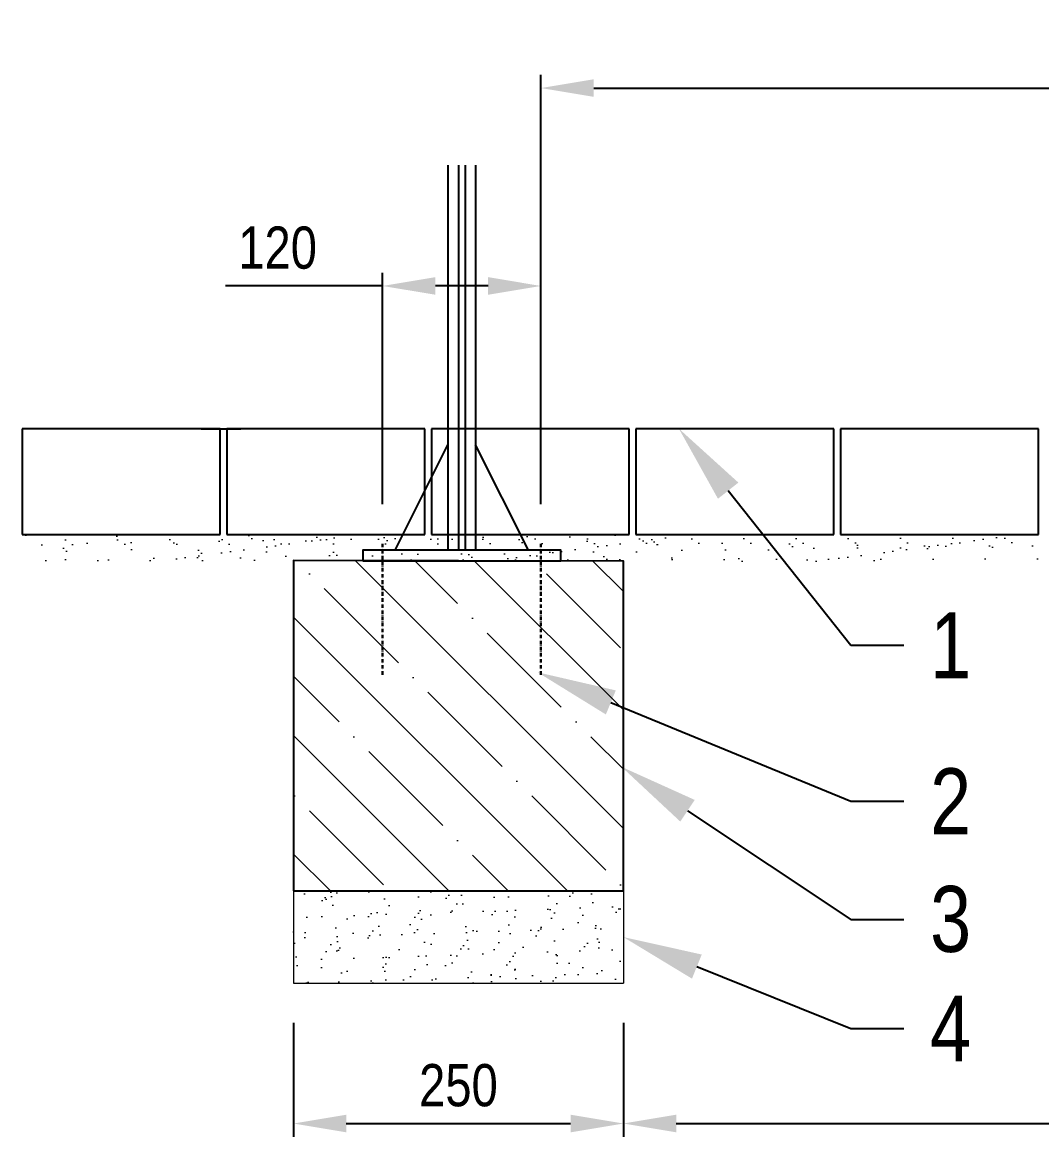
# Model space of a CAD drawing. Header units: millimetres. Extents: x 5064 to 11004, y 3085 to 7285.
# Drawn here: x 6535 to 7308, y 4924 to 5769 of the extents above; entities that cross this region are included whole.
import ezdxf
from ezdxf import colors
from ezdxf.entities.mleader import LeaderData, LeaderLine
from ezdxf.math import Vec2, Vec3

# ---------------------------------------------------------------- set-up
doc = ezdxf.new("R2010")
doc.units = ezdxf.units.MM
doc.header["$LTSCALE"] = 0.3
doc.linetypes.add('DashDot', pattern=[15, 9, -3, 0, -3])
doc.layers.add('SRAFY', color=251, linetype='Continuous', lineweight=13)
doc.styles.add('SEACAD_Arial', font='arial.ttf', dxfattribs={"width": 0.8})
doc.dimstyles.new('ISO-25', dxfattribs={"dimtxt": 1.6, "dimasz": 2, "dimexe": 0.5, "dimexo": 1.5, "dimtad": 1, "dimdec": 0, "dimtxsty": 'SEACAD_Arial', "dimcen": 2, "dimadec": 0, "dimazin": 0, "dimtfac": 1, "dimtdec": 0, "dimtmove": 0, "dimatfit": 3, "dimfxl": 1, "dimarcsym": 0})

# ---------------------------------------------------------------- blocks, each defined once
blk = doc.blocks.new('*D137')
at = {"color": 0, "lineweight": -2, "transparency": 16777216}
for p, q in [((6740.96, 5010.29), (6740.96, 4923.99)), ((6990.96, 5010.29), (6990.96, 4923.99)), ((6780.96, 4933.99), (6950.96, 4933.99))]:
    blk.add_line(p, q, dxfattribs=at)
at = {"color": 0, "transparency": 16777216}
for points in [[(6780.96, 4940.66), (6780.96, 4927.32), (6740.96, 4933.99)], [(6950.96, 4940.66), (6950.96, 4927.32), (6990.96, 4933.99)]]:
    blk.add_solid(points, dxfattribs=at)
at = {"layer": 'Defpoints', "color": 0, "transparency": 16777216}
for p in [(6740.96, 5040.29), (6990.96, 5040.29), (6990.96, 4933.99)]:
    blk.add_point(p, dxfattribs=at)
at = {"color": 0, "transparency": 16777216, "insert": (6865.96, 4962.83), "char_height": 32, "attachment_point": 5, "style": 'SEACAD_Arial'}
blk.add_mtext('250', dxfattribs=at)
blk = doc.blocks.new('*D139')
at = {"color": 0, "lineweight": -2, "transparency": 16777216}
for p, q in [((6990.95, 5010.29), (6990.95, 4923.99)), ((7940.97, 5010.46), (7940.97, 4923.99)), ((7030.95, 4933.99), (7900.97, 4933.99))]:
    blk.add_line(p, q, dxfattribs=at)
at = {"color": 0, "transparency": 16777216}
for points in [[(7030.95, 4940.66), (7030.95, 4927.32), (6990.95, 4933.99)], [(7900.97, 4940.66), (7900.97, 4927.32), (7940.97, 4933.99)]]:
    blk.add_solid(points, dxfattribs=at)
at = {"layer": 'Defpoints', "color": 0, "transparency": 16777216}
for p in [(6990.95, 5040.29), (7940.97, 5040.46), (7940.97, 4933.99)]:
    blk.add_point(p, dxfattribs=at)
at = {"color": 0, "transparency": 16777216, "insert": (7465.96, 4962.83), "char_height": 32, "attachment_point": 5, "style": 'SEACAD_Arial'}
blk.add_mtext('950', dxfattribs=at)
blk = doc.blocks.new('*D142')
at = {"color": 0, "lineweight": -2, "transparency": 16777216}
for p, q in [((6808.45, 5403.44), (6808.45, 5578.79)), ((6928.45, 5403.44), (6928.45, 5578.79)), ((6808.45, 5568.79), (6689.39, 5568.79)), ((6888.45, 5568.79), (6848.45, 5568.79))]:
    blk.add_line(p, q, dxfattribs=at)
at = {"color": 0, "transparency": 16777216}
for points in [[(6848.45, 5575.46), (6848.45, 5562.13), (6808.45, 5568.79)], [(6888.45, 5575.46), (6888.45, 5562.13), (6928.45, 5568.79)]]:
    blk.add_solid(points, dxfattribs=at)
at = {"layer": 'Defpoints', "color": 0, "transparency": 16777216}
for p in [(6928.45, 5568.79), (6808.45, 5373.44), (6928.45, 5373.44)]:
    blk.add_point(p, dxfattribs=at)
at = {"color": 0, "transparency": 16777216, "insert": (6728.92, 5597.63), "char_height": 32, "attachment_point": 5, "style": 'SEACAD_Arial'}
blk.add_mtext('120', dxfattribs=at)
blk = doc.blocks.new('*D143')
at = {"color": 0, "lineweight": -2, "transparency": 16777216}
for p, q in [((6928.45, 5403.44), (6928.45, 5728.79)), ((8003.45, 5553.44), (8003.45, 5728.79)), ((6968.45, 5718.79), (7963.45, 5718.79))]:
    blk.add_line(p, q, dxfattribs=at)
at = {"color": 0, "transparency": 16777216}
for points in [[(6968.45, 5725.46), (6968.45, 5712.13), (6928.45, 5718.79)], [(7963.45, 5725.46), (7963.45, 5712.13), (8003.45, 5718.79)]]:
    blk.add_solid(points, dxfattribs=at)
at = {"layer": 'Defpoints', "color": 0, "transparency": 16777216}
for p in [(8003.45, 5718.79), (8003.45, 5523.44), (6928.45, 5373.44)]:
    blk.add_point(p, dxfattribs=at)
at = {"color": 0, "transparency": 16777216, "insert": (7465.95, 5747.63), "char_height": 32, "attachment_point": 5, "style": 'SEACAD_Arial'}
blk.add_mtext('1075', dxfattribs=at)

msp = doc.modelspace()

# ---------------------------------------------------------------- hatches: boundary and pattern name
h = msp.add_hatch()
h.set_pattern_fill('AR-SAND', color=256, scale=10, angle=90)
h.set_pattern_definition([(127.5, (-2.5, -150), (-489.413, -16), [0, -386.08, 0, -431.8, 0, -412.75]), (97.5, (-2.5, -150), (-716.825, 449.523), [0, -208.28, 0, -347.98, 0, -133.35]), (57.5, (-2.5, -462.4), (-1.437, 790.992), [0, -127, 0, -457.2, 0, -596.9]), (47.5, (-2.5, -462.4), (-222.93, 763.556), [0, -63.5, 0, -299.72, 0, -342.9])])
h.paths.add_polyline_path([(6740.96, 5110.28), (6990.97, 5110.28), (6990.94, 5360.27), (6740.96, 5360.62)])
edge = h.paths.add_edge_path()
edge.add_line((6740.96, 5110.28), (6740.96, 5040.29))
edge.add_line((6740.96, 5040.29), (6990.95, 5040.29))
edge.add_line((6990.95, 5110.28), (6990.95, 5040.29))
at = {"layer": 'SRAFY'}
h = msp.add_hatch(dxfattribs=at)
h.set_pattern_fill('AR-SAND', color=256, scale=0.5)
h.set_pattern_definition([(37.5, (0, 145.79), (-0.800016, 24.47066), [0, -19.304, 0, -21.59, 0, -20.6375]), (7.5, (0, 145.79), (22.47616, 35.84126), [0, -10.414, 0, -17.399, 0, -6.6675]), (327.5, (-15.62, 145.79), (39.54962, 0.07186), [0, -6.35, 0, -22.86, 0, -29.845]), (317.5, (-15.62, 145.79), (38.17782, 11.14647), [0, -3.175, 0, -14.986, 0, -17.145])])
h.paths.add_polyline_path([(6535.45, 5380.45), (6535.45, 5360.49), (6565.98, 5360.45), (6685.95, 5360.28), (6685.95, 5380.45)])
h.paths.add_polyline_path([(7460.45, 5360.1), (7460.45, 5380.45), (6685.95, 5380.45), (6685.95, 5360.28), (6815.95, 5360.1)])
h = msp.add_hatch(dxfattribs=at)
h.set_pattern_fill('ANSI35', color=256, scale=10, angle=90)
h.set_pattern_definition([(135, (174.986, -149.827), (-44.9013, -44.9013), []), (135, (174.986, -104.925), (-44.9013, -44.9013), [79.375, -15.875, 0, -15.875])])
h.paths.add_polyline_path([(6740.96, 5110.28), (6990.97, 5110.28), (6990.94, 5360.27), (6740.96, 5360.62)])
h = msp.add_hatch(dxfattribs=at)
h.set_pattern_fill('AR-SAND', color=256, scale=0.5, angle=90)
h.set_pattern_definition([(127.5, (-2.5, -150), (-24.47066, -0.800016), [0, -19.304, 0, -21.59, 0, -20.6375]), (97.5, (-2.5, -150), (-35.84126, 22.47616), [0, -10.414, 0, -17.399, 0, -6.6675]), (57.5, (-2.5, -165.62), (-0.07186, 39.54962), [0, -6.35, 0, -22.86, 0, -29.845]), (47.5, (-2.5, -165.62), (-11.14647, 38.17782), [0, -3.175, 0, -14.986, 0, -17.145])])
h.paths.add_polyline_path([(6740.96, 5110.28), (6740.96, 5040.29), (6990.95, 5040.29), (6990.95, 5110.28)])

# ---------------------------------------------------------------- linework, layer by layer
for p, q in [((6857.95, 5660.45), (6857.95, 5368.45)), ((6865.95, 5660.45), (6865.95, 5368.45)), ((6870.95, 5660.45), (6870.95, 5368.45)), ((6878.95, 5660.45), (6878.95, 5368.45)), ((6817.95, 5368.45), (6857.95, 5448.45)), ((6918.95, 5368.45), (6878.95, 5448.45))]:
    msp.add_line(p, q)
at = {"color": 7, "linetype": 'Continuous'}
for p, q in [((6685.45, 5460.45), (6535.45, 5460.45)), ((6535.45, 5460.45), (6535.45, 5380.45)), ((6670.95, 5460.47), (6700.95, 5460.47)), ((6685.45, 5380.45), (6685.45, 5460.45)), ((6840.45, 5460.45), (6690.45, 5460.45)), ((6690.45, 5460.45), (6690.45, 5380.45)), ((6840.45, 5380.45), (6840.45, 5460.45)), ((6995.45, 5460.45), (6845.45, 5460.45)), ((6845.45, 5460.45), (6845.45, 5380.45)), ((6995.45, 5380.45), (6995.45, 5460.45)), ((7150.45, 5460.45), (7000.45, 5460.45)), ((7000.45, 5460.45), (7000.45, 5380.45)), ((7150.45, 5380.45), (7150.45, 5460.45)), ((7305.45, 5460.45), (7155.45, 5460.45)), ((7155.45, 5460.45), (7155.45, 5380.45)), ((7305.45, 5380.45), (7305.45, 5460.45)), ((6535.45, 5380.45), (6685.45, 5380.45)), ((6690.45, 5380.45), (6840.45, 5380.45)), ((6845.45, 5380.45), (6995.45, 5380.45)), ((7000.45, 5380.45), (7150.45, 5380.45)), ((7155.45, 5380.45), (7305.45, 5380.45))]:
    msp.add_line(p, q, dxfattribs=at)
at = {"linetype": 'DashDot', "lineweight": 30}
for p, q in [((6808.45, 5373.44), (6808.45, 5273.28)), ((6928.45, 5373.44), (6928.45, 5273.28))]:
    msp.add_line(p, q, dxfattribs=at)
for points in [[(6793.45, 5360.45), (6943.45, 5360.45), (6943.45, 5368.45), (6793.45, 5368.45)], [(6740.96, 5110.28), (6990.97, 5110.28), (6990.94, 5360.27), (6740.96, 5360.62)]]:
    msp.add_lwpolyline(points, close=True)
at = {"color": 7, "linetype": 'Continuous'}
for centre in [(6685.95, 5460.47), (6990.96, 5110.28)]:
    msp.add_circle(centre, 0.01, dxfattribs=at)
at = {"layer": 'SRAFY'}
for p, q in [((6740.96, 5110.28), (6740.96, 5040.29)), ((6990.95, 5110.28), (6990.95, 5040.29)), ((6740.96, 5040.29), (6990.95, 5040.29))]:
    msp.add_line(p, q, dxfattribs=at)

# ---------------------------------------------------------------- dimensions: what is measured, and where the dimension line sits
dim = msp.add_linear_dim(base=(8003.45, 5718.79), p1=(6928.45, 5373.44), p2=(8003.45, 5523.44), dimstyle='ISO-25')
dim.commit()
dim.dimension.update_dxf_attribs({"geometry": '*D143', "text_midpoint": (7465.95, 5747.63)})
dim = msp.add_linear_dim(base=(6928.45, 5568.79), p1=(6808.45, 5373.44), p2=(6928.45, 5373.44), dimstyle='ISO-25')
dim.commit()
dim.dimension.update_dxf_attribs({"geometry": '*D142', "text_midpoint": (6728.92, 5568.79), "dimtype": 160})
for base, p1, p2, picture, middle in [((6990.96, 4933.99), (6740.96, 5040.29), (6990.96, 5040.29), '*D137', (6865.96, 4962.83)), ((7940.97, 4933.99), (6990.95, 5040.29), (7940.97, 5040.46), '*D139', (7465.96, 4962.83))]:
    dim = msp.add_linear_dim(base=base, p1=p1, p2=p2, dimstyle='ISO-25', override={"dimscale": 0, "dimtix": 0, "dimtofl": 1, "dimtmove": 0, "dimatfit": 3})
    dim.commit()
    dim.dimension.update_dxf_attribs({"geometry": picture, "text_midpoint": middle})

# ---------------------------------------------------------------- leaders
ml = msp.add_multileader_mtext('Standard')
ml.set_content('1', color=256, style='SEACAD_Arial')
ml.set_leader_properties()
ml.build(insert=Vec2(0, 0))
ml.multileader.update_dxf_attribs({"text_right_attachment_type": 6, "dogleg_length": 2, "arrow_head_size": 60, "scale": 20})
ctx = ml.context
ctx.base_point, ctx.scale, ctx.char_height, ctx.arrow_head_size, ctx.landing_gap_size, ctx.plane_origin = Vec3(7203.4, 5296.52), 20, 50, 60, 20, Vec3(6940.43, 5460.62)
ctx.right_attachment = 6
notes = []
notes.append((ctx, [(0, (1, 1, 0), (7163.4, 5296.52), (1, 0), 40, [(0, [(7033.03, 5460.62)], 0, [])])]))
ctx.mtext.insert, ctx.mtext.flow_direction = Vec3(7223.4, 5321.52), 5
ml = msp.add_multileader_mtext('Standard')
ml.set_content('2', color=256, style='SEACAD_Arial')
ml.set_leader_properties()
ml.build(insert=Vec2(0, 0))
ml.multileader.update_dxf_attribs({"text_right_attachment_type": 6, "dogleg_length": 2, "arrow_head_size": 60, "scale": 20})
ctx = ml.context
ctx.base_point, ctx.scale, ctx.char_height, ctx.arrow_head_size, ctx.landing_gap_size, ctx.plane_origin = Vec3(7203.4, 5178.21), 20, 50, 60, 20, Vec3(6860.94, 5275.98)
ctx.right_attachment = 6
notes.append((ctx, [(0, (1, 1, 0), (7163.4, 5178.21), (1, 0), 40, [(0, [(6925.95, 5275.98)], 0, [])])]))
ctx.mtext.insert, ctx.mtext.flow_direction = Vec3(7223.4, 5203.21), 5
ml = msp.add_multileader_mtext('Standard')
ml.set_content('3', color=256, style='SEACAD_Arial')
ml.set_leader_properties()
ml.build(insert=Vec2(0, 0))
ml.multileader.update_dxf_attribs({"text_right_attachment_type": 6, "dogleg_length": 2, "arrow_head_size": 60, "scale": 20})
ctx = ml.context
ctx.base_point, ctx.scale, ctx.char_height, ctx.arrow_head_size, ctx.landing_gap_size, ctx.plane_origin = Vec3(7203.4, 5088.6), 20, 50, 60, 20, Vec3(6859.9, 5063.14)
ctx.right_attachment = 6
notes.append((ctx, [(0, (1, 1, 0), (7163.4, 5088.6), (1, 0), 40, [(0, [(6989.58, 5204.3)], 0, [])])]))
ctx.mtext.insert, ctx.mtext.flow_direction = Vec3(7223.4, 5114.04), 5
ml = msp.add_multileader_mtext('Standard')
ml.set_content('4', color=256, style='SEACAD_Arial')
ml.set_leader_properties()
ml.build(insert=Vec2(0, 0))
ml.multileader.update_dxf_attribs({"text_right_attachment_type": 6, "dogleg_length": 2, "arrow_head_size": 60, "scale": 20})
ctx = ml.context
ctx.base_point, ctx.scale, ctx.char_height, ctx.arrow_head_size, ctx.landing_gap_size, ctx.plane_origin = Vec3(7203.4, 5006.01), 20, 50, 60, 20, Vec3(6780.82, 5116.39)
ctx.right_attachment = 6
notes.append((ctx, [(0, (1, 1, 0), (7163.4, 5006.01), (1, 0), 40, [(0, [(6990.95, 5075.29)], 0, [])])]))
ctx.mtext.insert, ctx.mtext.flow_direction = Vec3(7223.4, 5031.01), 5
for ctx, leaders in notes:
    for number, flags, end, landing, length, lines in leaders:
        leader = LeaderData()
        leader.index, (leader.has_last_leader_line, leader.has_dogleg_vector, leader.attachment_direction) = number, flags
        leader.last_leader_point, leader.dogleg_vector, leader.dogleg_length = Vec3(end), Vec3(landing), length
        for number, points, colour, breaks in lines:
            line = LeaderLine()
            line.index, line.vertices, line.color, line.breaks = number, Vec3.list(points), colors.encode_raw_color(colour), breaks
            leader.lines.append(line)
        ctx.leaders.append(leader)

doc.saveas('drawing.dxf')
